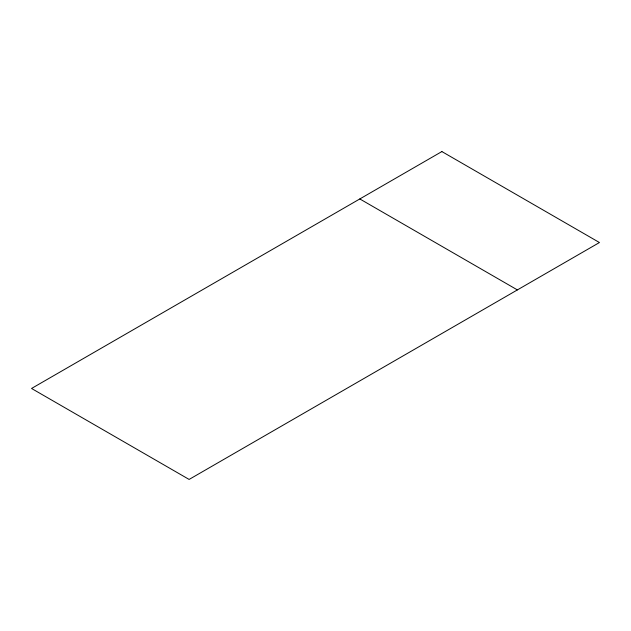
<?xml version="1.0" encoding="UTF-8"?>
<svg xmlns="http://www.w3.org/2000/svg" width="631" height="631" viewBox="0 0 631 631"><rect width="100%" height="100%" fill="white"/><g stroke="black" fill="none" stroke-linecap="round" stroke-linejoin="round"><path stroke-width="0.95" d="M359.812 198.946L517.381 289.913M441.881 151.566L31.55 388.467L189.119 479.434L599.45 242.533L441.881 151.566"/></g></svg>
